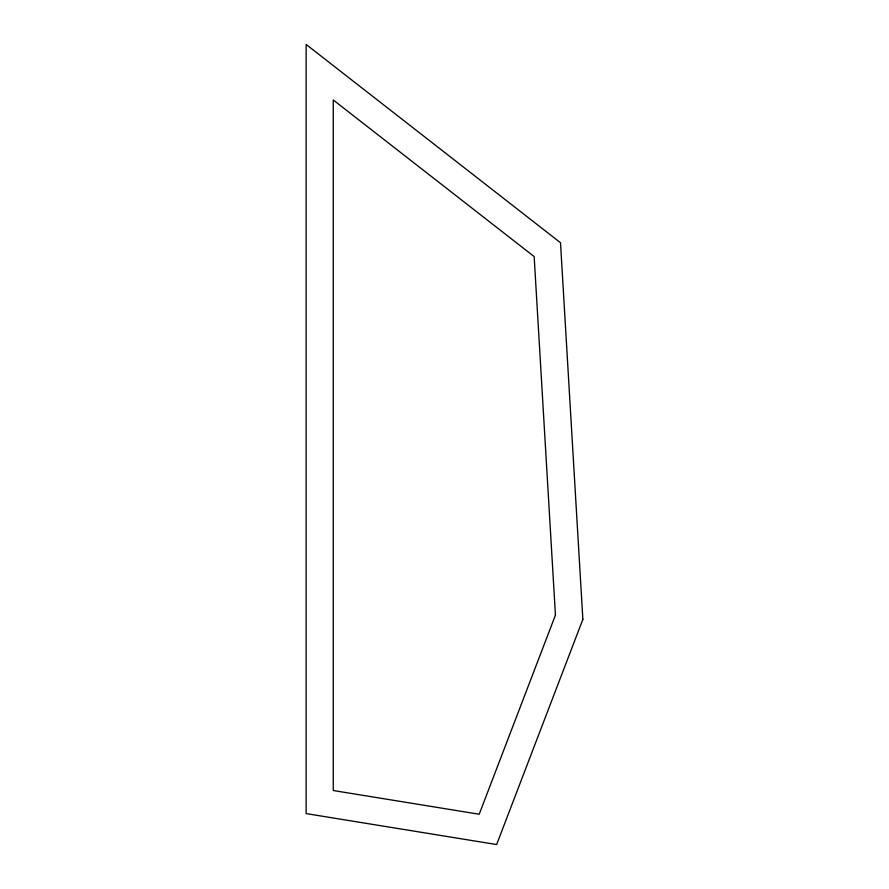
<?xml version="1.0" encoding="UTF-8"?>
<svg xmlns="http://www.w3.org/2000/svg" width="889" height="889" viewBox="0 0 889 889"><rect width="100%" height="100%" fill="white"/><g stroke="black" fill="none" stroke-linecap="round" stroke-linejoin="round"><path stroke-width="1.33" d="M555.447 615.132L479.204 814.235L333.253 790.521L333.253 99.979L534.156 256.577L555.447 615.132M582.862 619.366L496.64 844.55L306.138 813.591L306.138 44.45L560.503 242.73L582.862 619.366"/></g></svg>
